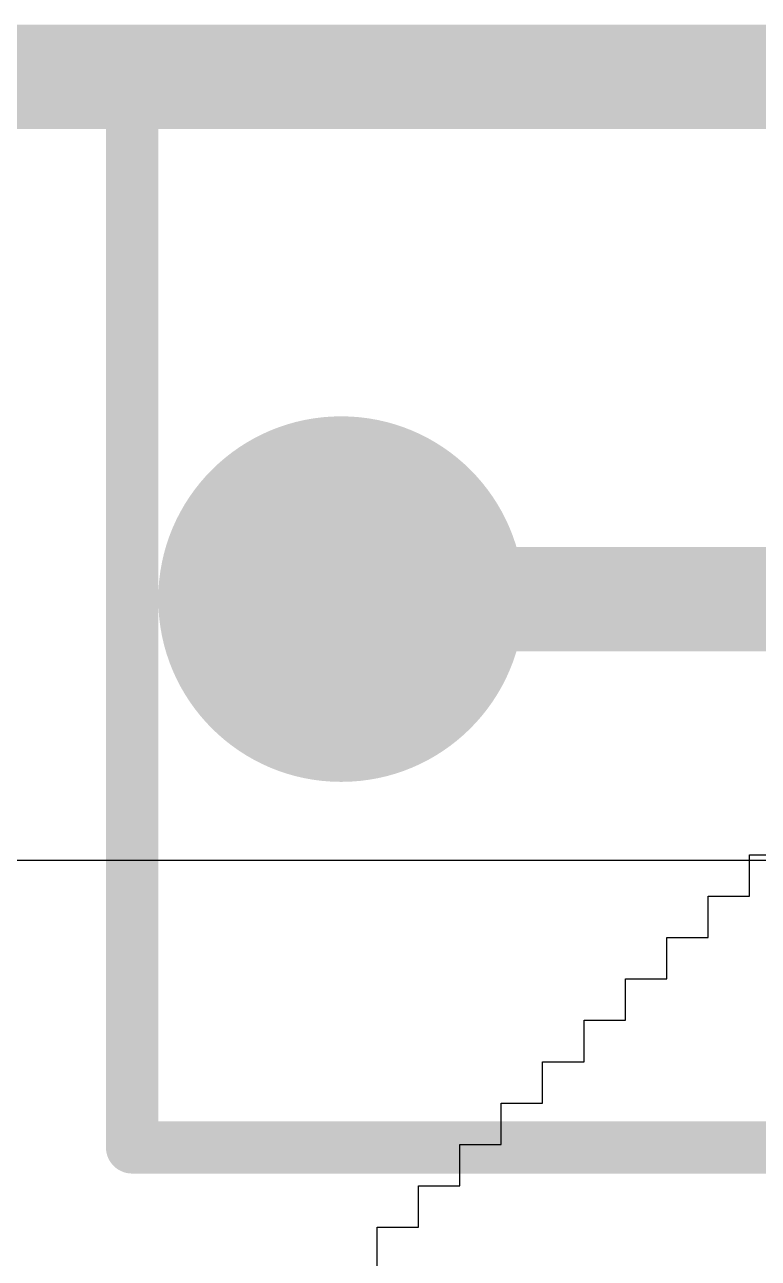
# Model space of a CAD drawing. Header units: inches. Extents: x 1.37 to 7.44, y 1.69 to 5.2.
# Drawn here: x 4.8055 to 4.916, y 4.9006 to 5.0866 of the extents above; entities that cross this region are included whole.
import ezdxf

# ---------------------------------------------------------------- set-up
doc = ezdxf.new("R2010")
doc.units = ezdxf.units.IN
doc.header["$MEASUREMENT"] = 0
for name, color, linetype in [('Bottom Layer', 5, 'Continuous'), ('Bottom Overlay', 54, 'Continuous'), ('Bottom Solder', 6, 'Continuous'), ('Multi-Layer', 9, 'Continuous'), ('Pad Holes', 156, 'Continuous'), ('Top Assembly', 56, 'Continuous'), ('Top Courtyard', 56, 'Continuous'), ('Top Layer', 1, 'Continuous'), ('Top Overlay', 2, 'Continuous'), ('Top Solder', 216, 'Continuous')]:
    doc.layers.add(name, color=color, linetype=linetype)

# ---------------------------------------------------------------- blocks, each defined once
blk = doc.blocks.new('FP_VR37_MFG_5')
at = {"layer": 'Bottom Layer'}
h = blk.add_hatch(color=5, dxfattribs=at)
edge = h.paths.add_edge_path()
edge.add_arc((0.30433, 0), 0.02756, 0, 360)
at = {"layer": 'Bottom Solder'}
h = blk.add_hatch(color=6, dxfattribs=at)
edge = h.paths.add_edge_path()
edge.add_arc((0.30433, 0), 0.02756, 0, 360)
at = {"layer": 'Multi-Layer'}
h = blk.add_hatch(color=9, dxfattribs=at)
edge = h.paths.add_edge_path()
edge.add_arc((0.30433, 0), 0.02756, 0, 360)
at = {"layer": 'Pad Holes'}
h = blk.add_hatch(color=7, dxfattribs=at)
edge = h.paths.add_edge_path()
edge.add_arc((0.30433, 0), 0.01772, 0, 360)
at = {"layer": 'Top Layer'}
h = blk.add_hatch(color=1, dxfattribs=at)
edge = h.paths.add_edge_path()
edge.add_arc((0.30433, 0), 0.02756, 0, 360)
at = {"layer": 'Top Solder'}
h = blk.add_hatch(color=216, dxfattribs=at)
edge = h.paths.add_edge_path()
edge.add_arc((0.30433, 0), 0.02756, 0, 360)
at = {"layer": 'Top Assembly'}
for points in [[(0.33583, 0.08268, 0.00787, 0.00787, 0), (-0.33583, 0.08268, 0.00787, 0.00787, 0)], [(0.33583, 0.08268, 0.00787, 0.00787, 0), (0.33583, -0.08268, 0.00787, 0.00787, 0)], [(0.33583, -0.08268, 0.00787, 0.00787, 0), (-0.33583, -0.08268, 0.00787, 0.00787, 0)]]:
    blk.add_lwpolyline(points, format="xyseb", dxfattribs=at)
for points in [[(0.33386, 0.08268, 0.00394, 0.00394, 1), (0.3378, 0.08268, 0.00394, 0.00394, 1)], [(0.33386, 0.08268, 0.00394, 0.00394, 1), (0.3378, 0.08268, 0.00394, 0.00394, 1)], [(0.33386, -0.08268, 0.00394, 0.00394, 1), (0.3378, -0.08268, 0.00394, 0.00394, 1)], [(0.33386, -0.08268, 0.00394, 0.00394, 1), (0.3378, -0.08268, 0.00394, 0.00394, 1)]]:
    blk.add_lwpolyline(points, format="xyseb", close=True, dxfattribs=at)
at = {"layer": 'Top Courtyard'}
for points in [[(0.33583, 0.08268, 0.00787, 0.00787, 0), (-0.33583, 0.08268, 0.00787, 0.00787, 0)], [(0.33583, 0.08268, 0.00787, 0.00787, 0), (0.33583, -0.08268, 0.00787, 0.00787, 0)], [(0.33583, -0.08268, 0.00787, 0.00787, 0), (-0.33583, -0.08268, 0.00787, 0.00787, 0)]]:
    blk.add_lwpolyline(points, format="xyseb", dxfattribs=at)
for points in [[(0.33386, 0.08268, 0.00394, 0.00394, 1), (0.3378, 0.08268, 0.00394, 0.00394, 1)], [(0.33386, 0.08268, 0.00394, 0.00394, 1), (0.3378, 0.08268, 0.00394, 0.00394, 1)], [(0.33386, -0.08268, 0.00394, 0.00394, 1), (0.3378, -0.08268, 0.00394, 0.00394, 1)], [(0.33386, -0.08268, 0.00394, 0.00394, 1), (0.3378, -0.08268, 0.00394, 0.00394, 1)]]:
    blk.add_lwpolyline(points, format="xyseb", close=True, dxfattribs=at)
at = {"layer": 'Top Overlay'}
blk.add_lwpolyline([(0.26102, 0, 0.00787, 0.00787, 0), (0.23622, 0, 0.00787, 0.00787, 0)], format="xyseb", dxfattribs=at)
blk.add_lwpolyline([(0.25906, 0, 0.00394, 0.00394, 1), (0.26299, 0, 0.00394, 0.00394, 1)], format="xyseb", close=True, dxfattribs=at)

msp = doc.modelspace()

# ---------------------------------------------------------------- linework, layer by layer
at = {"layer": 'Bottom Layer'}
msp.add_line((4.63917, 4.96063), (5.48262, 4.96063), dxfattribs=at)
for points in [[(4.69567, 5.07874, 0.01575, 0.01575, 0), (7.12598, 5.07874, 0.01575, 0.01575, 0)], [(4.85315, 5, 0.01575, 0.01575, 0), (5.15682, 5, 0.01575, 0.01575, 0)]]:
    msp.add_lwpolyline(points, format="xyseb", dxfattribs=at)
msp.add_lwpolyline([(4.84921, 5, 0.00787, 0.00787, 1), (4.85709, 5, 0.00787, 0.00787, 1)], format="xyseb", close=True, dxfattribs=at)
at = {"layer": 'Bottom Overlay'}
for p, q in [((4.9147, 4.9552), (4.9147, 4.96144)), ((4.9147, 4.96144), (4.92094, 4.96144)), ((4.90846, 4.94896), (4.90846, 4.9552)), ((4.90846, 4.9552), (4.9147, 4.9552)), ((4.90222, 4.94273), (4.90222, 4.94896)), ((4.90222, 4.94896), (4.90846, 4.94896)), ((4.89599, 4.93649), (4.89599, 4.94273)), ((4.89599, 4.94273), (4.90222, 4.94273)), ((4.88975, 4.93025), (4.88975, 4.93649)), ((4.88975, 4.93649), (4.89599, 4.93649)), ((4.88351, 4.92401), (4.88351, 4.93025)), ((4.88351, 4.93025), (4.88975, 4.93025)), ((4.87727, 4.91778), (4.87727, 4.92401)), ((4.87727, 4.92401), (4.88351, 4.92401)), ((4.87103, 4.91154), (4.87103, 4.91778)), ((4.87103, 4.91778), (4.87727, 4.91778)), ((4.8648, 4.9053), (4.8648, 4.91154)), ((4.8648, 4.91154), (4.87103, 4.91154)), ((4.85856, 4.89906), (4.85856, 4.9053)), ((4.85856, 4.9053), (4.8648, 4.9053))]:
    msp.add_line(p, q, dxfattribs=at)
at = {"layer": 'Top Layer'}
msp.add_line((4.62164, 4.96063), (5.6515, 4.96063), dxfattribs=at)

# ---------------------------------------------------------------- block references
at = {"rotation": 180}
msp.add_blockref('FP_VR37_MFG_5', (5.15748, 5), dxfattribs=at)

doc.saveas('drawing.dxf')
